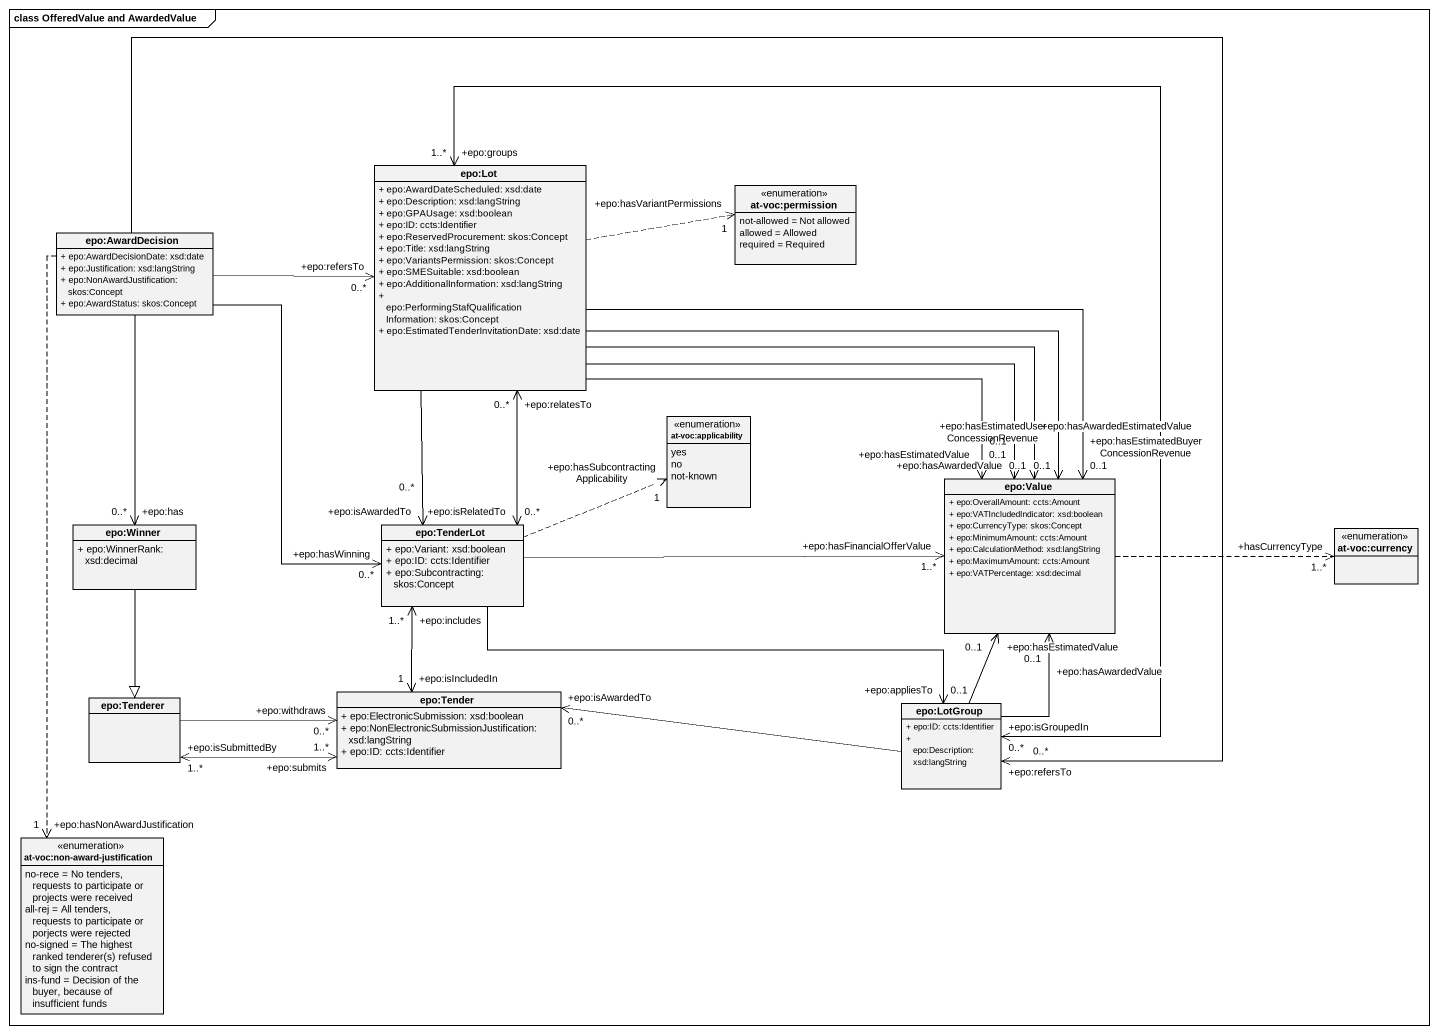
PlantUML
@startuml
mainframe class OfferedValue and AwardedValue
hide circle
hide empty members
skinparam classAttributeIconSize 0
class "epo:Lot" as epo_Lot {
  + epo:AwardDateScheduled: xsd:date
  + epo:Description: xsd:langString
  + epo:GPAUsage: xsd:boolean
  + epo:ID: ccts:Identifier
  + epo:ReservedProcurement: skos:Concept
  + epo:Title: xsd:langString
  + epo:VariantsPermission: skos:Concept
  + epo:SMESuitable: xsd:boolean
  + epo:AdditionalInformation: xsd:langString
  + epo:PerformingStafQualificationInformation: skos:Concept
  + epo:EstimatedTenderInvitationDate: xsd:date
}
enum "at-voc:permission" as at_voc_permission {
  not-allowed = Not allowed
  allowed = Allowed
  required = Required
}
class "epo:AwardDecision" as epo_AwardDecision {
  + epo:AwardDecisionDate: xsd:date
  + epo:Justification: xsd:langString
  + epo:NonAwardJustification: skos:Concept
  + epo:AwardStatus: skos:Concept
}
enum "at-voc:applicability" as at_voc_applicability {
  yes
  no
  not-known
}
class "epo:Value" as epo_Value {
  + epo:OverallAmount: ccts:Amount
  + epo:VATIncludedIndicator: xsd:boolean
  + epo:CurrencyType: skos:Concept
  + epo:MinimumAmount: ccts:Amount
  + epo:CalculationMethod: xsd:langString
  + epo:MaximumAmount: ccts:Amount
  + epo:VATPercentage: xsd:decimal
}
class "epo:Winner" as epo_Winner {
  + epo:WinnerRank: xsd:decimal
}
class "epo:TenderLot" as epo_TenderLot {
  + epo:Variant: xsd:boolean
  + epo:ID: ccts:Identifier
  + epo:Subcontracting: skos:Concept
}
enum "at-voc:currency" as at_voc_currency
class "epo:Tenderer" as epo_Tenderer
class "epo:Tender" as epo_Tender {
  + epo:ElectronicSubmission: xsd:boolean
  + epo:NonElectronicSubmissionJustification: xsd:langString
  + epo:ID: ccts:Identifier
}
class "epo:LotGroup" as epo_LotGroup {
  + epo:ID: ccts:Identifier
  + epo:Description: xsd:langString
}
enum "at-voc:non-award-justification" as at_voc_non_award {
  no-rece = No tenders, requests to participate or projects were received
  all-rej = All tenders, requests to participate or porjects were rejected
  {field} no-signed = The highest ranked tenderer(s) refused to sign the contract
  ins-fund = Decision of the buyer, because of insufficient funds
}
epo_Lot .right.> "+epo:hasVariantPermissions\n1" at_voc_permission
epo_Lot -right-> "+epo:hasAwardedValue\n0..1" epo_Value
epo_Lot -right-> "+epo:hasEstimatedBuyerConcessionRevenue\n0..1" epo_Value
epo_Lot -right-> "+epo:hasEstimatedUserConcessionRevenue\n0..1" epo_Value
epo_Lot -right-> "+epo:hasEstimatedValue\n0..1" epo_Value
epo_Lot -right-> "+epo:hasAwardedEstimatedValue\n0..1" epo_Value
epo_Lot --> "+epo:isAwardedTo\n0..*" epo_TenderLot
epo_Lot "+epo:groups\n1..*" <--> "+epo:isGroupedIn\n0..*" epo_LotGroup
epo_AwardDecision -right-> "+epo:refersTo\n0..*" epo_Lot
epo_AwardDecision --> "+epo:has\n0..*" epo_Winner
epo_AwardDecision --> "+epo:hasWinning\n0..*" epo_TenderLot
epo_AwardDecision -right-> "+epo:refersTo\n0..*" epo_LotGroup
epo_AwardDecision ..> "+epo:hasNonAwardJustification\n1" at_voc_non_award
epo_Value .right.> "+hasCurrencyType\n1..*" at_voc_currency
epo_Winner --|> epo_Tenderer
epo_TenderLot "+epo:isRelatedTo\n0..*" <-up-> "+epo:relatesTo\n0..*" epo_Lot
epo_TenderLot .right.> "+epo:hasSubcontractingApplicability\n1" at_voc_applicability
epo_TenderLot -right-> "+epo:hasFinancialOfferValue\n1..*" epo_Value
epo_TenderLot -right-> "+epo:appliesTo\n0..1" epo_LotGroup
epo_Tenderer "+epo:isSubmittedBy\n1..*" <-right-> "+epo:submits\n1..*" epo_Tender
epo_Tenderer -right-> "+epo:withdraws\n0..*" epo_Tender
epo_Tender "+epo:isIncludedIn\n1" <-up-> "+epo:includes\n1..*" epo_TenderLot
epo_LotGroup -up-> "+epo:hasEstimatedValue\n0..1" epo_Value
epo_LotGroup -up-> "+epo:hasAwardedValue\n0..1" epo_Value
epo_LotGroup -left-> "+epo:isAwardedTo\n0..*" epo_Tender
@enduml
